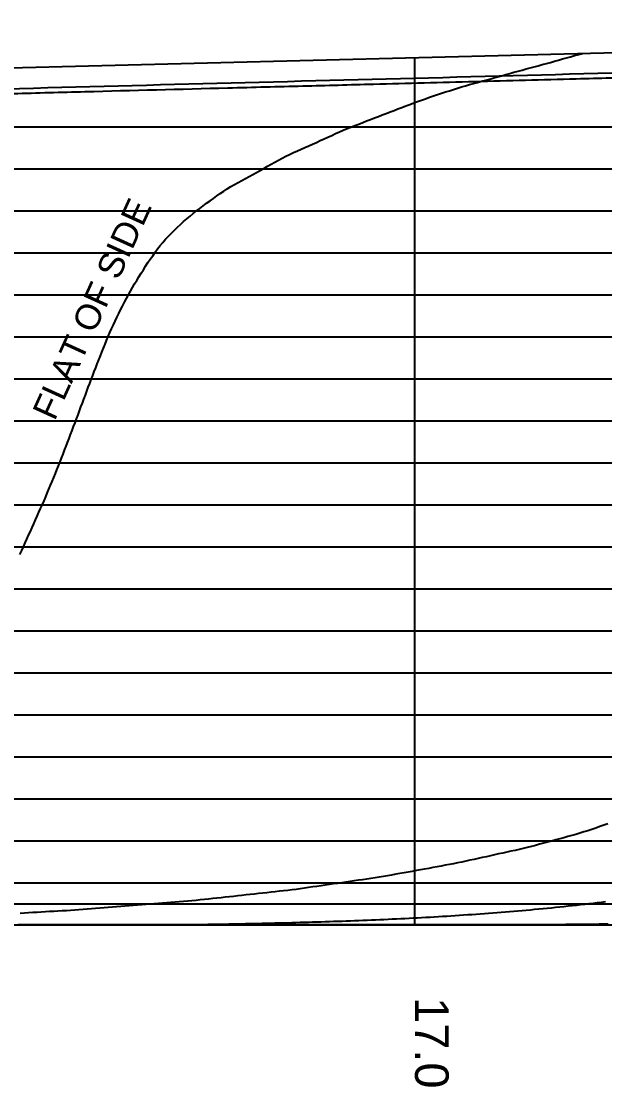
# Model space of a CAD drawing. Header units: millimetres. Extents: x 219888 to 472088, y 91183 to 209983.
# Drawn here: x 413479 to 427383, y 149890 to 175258 of the extents above; entities that cross this region are included whole.
import ezdxf

# ---------------------------------------------------------------- set-up
doc = ezdxf.new("R2010")
doc.units = ezdxf.units.MM
for name, color, linetype in [('Buttocks', 7, 'Continuous'), ('图纸', 7, 'Continuous'), ('网格线和标注', 7, 'Continuous')]:
    doc.layers.add(name, color=color, linetype=linetype)
doc.styles.get("Standard").update_dxf_attribs({"font": 'arial.ttf', "height": 600})

msp = doc.modelspace()

# ---------------------------------------------------------------- linework, layer by layer
at = {"layer": 'Buttocks', "color": 135}
for points in [[(413446.464, 162564.884), (413488.264, 162655.584), (413530.074, 162746.514), (413571.724, 162837.364), (413613.274, 162928.224), (413654.704, 163019.164), (413696.074, 163110.304), (413737.304, 163201.484), (413778.454, 163292.904), (413819.304, 163384.124), (413859.904, 163475.274), (413900.414, 163566.774), (413940.664, 163658.224), (413980.814, 163750.014), (414020.654, 163841.774), (414060.194, 163933.584), (414099.424, 164025.394), (414138.424, 164117.474), (414177.164, 164209.844), (414215.544, 164302.234), (414253.534, 164394.634), (414291.254, 164487.194), (414328.704, 164579.944), (414365.874, 164672.794), (414402.794, 164765.804), (414439.444, 164858.824), (414475.934, 164952.164), (414512.084, 165045.244), (414548.104, 165138.614), (414583.914, 165231.954), (414619.574, 165325.414), (414655.074, 165418.854), (414690.484, 165512.504), (414725.714, 165606.014), (414760.894, 165699.604), (414795.974, 165793.194), (414831.054, 165886.944), (414866.084, 165980.654), (414901.074, 166074.314), (414936.014, 166167.854), (414971.064, 166261.624), (415006.224, 166355.534), (415041.194, 166448.784), (415076.474, 166542.614), (415111.734, 166636.134), (415147.124, 166729.594), (415182.684, 166823.134), (415218.414, 166916.604), (415254.284, 167009.864), (415290.374, 167103.094), (415326.744, 167196.424), (415363.304, 167289.404), (415400.234, 167382.344), (415437.554, 167475.164), (415475.334, 167567.784), (415513.574, 167660.104), (415552.374, 167752.264), (415591.864, 167844.264), (415631.994, 167935.934), (415672.834, 168027.164), (415714.454, 168118.134), (415756.864, 168208.574), (415800.164, 168298.634), (415844.494, 168388.424), (415889.724, 168477.664), (415935.874, 168566.384), (415982.904, 168654.564), (416030.844, 168742.394), (416079.634, 168829.704), (416129.204, 168916.524), (416179.624, 169002.964), (416230.764, 169088.864), (416282.724, 169174.344), (416335.444, 169259.354), (416388.854, 169343.754), (416443.044, 169427.734), (416498.134, 169511.424), (416553.924, 169594.364), (416610.744, 169676.564), (416669.014, 169757.924), (416728.874, 169838.094), (416790.494, 169916.904), (416853.934, 169994.144), (416919.304, 170069.784), (416986.624, 170143.814), (417055.674, 170216.064), (417126.524, 170286.764), (417198.754, 170355.684), (417272.624, 170423.284), (417347.624, 170489.274), (417423.744, 170553.974), (417500.954, 170617.674), (417578.914, 170680.434), (417657.434, 170742.314), (417736.474, 170803.434), (417816.064, 170863.964), (417896.194, 170923.974), (417976.644, 170983.344), (418057.554, 171042.224), (418138.694, 171100.444), (418220.464, 171158.274), (418302.774, 171215.514), (418385.584, 171271.804), (418470.514, 171325.514), (418559.814, 171369.744), (418647.334, 171417.064), (418735.194, 171465.214), (418822.524, 171513.404), (418909.964, 171561.884), (418997.354, 171610.474), (419084.694, 171659.184), (419171.734, 171707.824), (419259.124, 171756.744), (419346.434, 171805.724), (419433.654, 171854.724), (419521.024, 171903.914), (419607.864, 171952.924), (419695.274, 172002.474), (419783.764, 172049.124), (419874.764, 172089.334), (419966.074, 172129.854), (420057.554, 172170.534), (420148.784, 172211.184), (420240.134, 172251.964), (420331.304, 172292.734), (420422.614, 172333.644), (420513.914, 172374.644), (420605.174, 172415.754), (420696.424, 172457.004), (420787.414, 172498.364), (420878.324, 172540.044), (420969.214, 172582.554), (421058.434, 172627.634), (421150.814, 172665.644), (421243.484, 172702.584), (421336.424, 172739.194), (421429.544, 172775.634), (421522.794, 172811.944), (421615.844, 172848.064), (421709.224, 172884.214), (421802.374, 172920.214), (421895.734, 172956.224), (421989.144, 172992.224), (422082.534, 173028.174), (422175.854, 173064.074), (422269.404, 173100.034), (422362.724, 173135.844), (422456.014, 173171.544), (422549.734, 173207.254), (422643.124, 173242.614), (422736.854, 173277.814), (422830.774, 173312.684), (422924.544, 173347.054), (423018.454, 173381.004), (423112.754, 173414.624), (423207.114, 173447.754), (423301.644, 173480.434), (423396.234, 173512.594), (423491.194, 173544.294), (423586.204, 173575.404), (423681.604, 173605.964), (423776.824, 173635.814), (423872.474, 173665.174), (423968.364, 173694.004), (424064.264, 173722.274), (424160.444, 173750.074), (424256.524, 173777.354), (424353.034, 173804.304), (424449.264, 173830.864), (424545.744, 173857.324), (424642.024, 173883.664), (424738.294, 173910.034), (424834.884, 173936.554), (424931.374, 173963.104), (425027.594, 173989.614), (425124.154, 174016.234), (425220.664, 174042.854), (425317.214, 174069.464), (425413.644, 174096.004), (425510.664, 174122.114), (425606.734, 174148.084), (425702.814, 174174.254), (425799.404, 174200.634), (425895.934, 174227.064), (425992.384, 174253.534), (426088.784, 174280.064), (426185.224, 174306.704), (426281.854, 174333.614), (426377.754, 174361.864), (426473.814, 174388.694), (426570.144, 174415.174), (426666.534, 174441.574), (426762.994, 174467.974), (426859.374, 174494.354), (426871.251, 174497.611)], [(427456.524, 156148.284), (427362.364, 156114.704), (427268.014, 156081.644), (427173.334, 156049.074), (427078.744, 156017.174), (426983.804, 155985.844), (426888.624, 155955.314), (426793.024, 155926.034), (426696.814, 155898.254), (426600.564, 155871.254), (426504.004, 155844.434), (426407.574, 155817.814), (426311.124, 155791.324), (426214.654, 155764.954), (426118.264, 155738.744), (426021.734, 155712.634), (425925.054, 155686.664), (425828.564, 155661.014), (425731.864, 155635.644), (425635.054, 155610.684), (425538.144, 155586.284), (425441.054, 155562.534), (425343.544, 155539.484), (425246.054, 155517.164), (425148.314, 155495.264), (425050.764, 155473.644), (424952.964, 155452.094), (424855.284, 155430.634), (424757.534, 155409.214), (424659.904, 155387.864), (424562.174, 155366.524), (424464.484, 155345.214), (424366.744, 155323.914), (424269.194, 155302.684), (424171.594, 155281.484), (424073.754, 155260.294), (423976.004, 155239.484), (423878.004, 155219.324), (423779.964, 155199.774), (423681.624, 155180.564), (423583.404, 155161.664), (423485.144, 155143.004), (423386.884, 155124.544), (423288.554, 155106.254), (423190.084, 155088.104), (423091.714, 155070.104), (422993.294, 155052.224), (422894.924, 155034.454), (422796.454, 155016.754), (422697.994, 154999.134), (422599.574, 154981.574), (422501.104, 154964.064), (422402.584, 154946.604), (422304.214, 154929.214), (422205.764, 154911.854), (422107.434, 154894.574), (422009.194, 154877.384), (421910.504, 154861.194), (421811.224, 154846.624), (421712.104, 154832.234), (421613.034, 154817.874), (421514.074, 154803.554), (421415.124, 154789.244), (421316.114, 154774.934), (421217.144, 154760.624), (421118.174, 154746.324), (421019.204, 154732.034), (420920.234, 154717.734), (420821.234, 154703.424), (420722.224, 154689.124), (420623.284, 154674.814), (420524.364, 154660.514), (420425.314, 154646.184), (420326.364, 154631.854), (420227.264, 154617.484), (420127.984, 154603.044), (420028.974, 154588.614), (419930.784, 154575.454), (419831.244, 154563.994), (419731.574, 154552.904), (419632.154, 154541.924), (419532.814, 154531.004), (419433.364, 154520.094), (419333.994, 154509.214), (419234.534, 154498.344), (419135.174, 154487.494), (419035.654, 154476.634), (418936.254, 154465.794), (418836.864, 154454.954), (418737.394, 154444.114), (418638.024, 154433.294), (418538.634, 154422.474), (418439.154, 154411.634), (418339.684, 154400.804), (418240.334, 154389.994), (418140.864, 154379.164), (418041.424, 154368.334), (417942.074, 154357.504), (417842.694, 154346.664), (417743.054, 154335.784), (417643.394, 154324.874), (417544.794, 154314.654), (417445.014, 154305.794), (417345.104, 154297.484), (417245.414, 154289.294), (417145.774, 154281.164), (417046.074, 154273.064), (416946.314, 154264.984), (416846.694, 154256.944), (416746.974, 154248.914), (416647.344, 154240.904), (416547.644, 154232.914), (416447.994, 154224.934), (416348.204, 154216.974), (416248.594, 154209.034), (416148.874, 154201.114), (416049.174, 154193.204), (415949.484, 154185.314), (415849.774, 154177.454), (415750.104, 154169.614), (415650.374, 154161.784), (415550.714, 154154.004), (415450.924, 154146.234), (415351.284, 154138.514), (415251.554, 154130.834), (415151.834, 154123.204), (415052.084, 154115.634), (414952.344, 154108.154), (414852.564, 154100.804), (414752.664, 154093.644), (414652.854, 154086.854), (414552.884, 154080.684), (414453.044, 154075.244), (414353.234, 154069.964), (414253.584, 154064.394), (414153.684, 154058.614), (414053.934, 154052.744), (413954.204, 154046.854), (413854.394, 154040.944), (413754.544, 154035.044), (413654.684, 154029.164), (413554.894, 154023.324), (413455.024, 154017.524)], [(413422.294, 153744.774), (413522.214, 153744.774), (413622.264, 153744.774), (413722.204, 153744.774), (413822.264, 153744.774), (413922.234, 153744.774), (414022.274, 153744.774), (414122.324, 153744.774), (414222.314, 153744.774), (414322.414, 153744.774), (414422.384, 153744.774), (414522.364, 153744.774), (414622.434, 153744.774), (414722.374, 153744.774), (414822.444, 153744.774), (414922.374, 153744.774), (415022.474, 153744.774), (415122.414, 153744.774), (415222.524, 153744.774), (415322.334, 153744.774), (415422.424, 153744.774), (415522.534, 153744.774), (415622.384, 153744.774), (415722.494, 153744.774), (415822.414, 153744.774), (415922.314, 153744.774), (416022.484, 153744.774), (416122.434, 153744.774), (416222.404, 153744.774), (416322.524, 153744.774), (416422.454, 153744.774), (416522.504, 153744.774), (416622.444, 153744.774), (416722.544, 153744.774), (416822.584, 153744.774), (416922.584, 153744.774), (417022.514, 153744.774), (417122.564, 153744.774), (417222.484, 153744.774), (417304.334, 153744.774), (417323.324, 153745.134), (417422.904, 153746.964), (417522.764, 153748.774), (417622.604, 153750.584), (417722.594, 153752.404), (417822.554, 153754.224), (417922.494, 153756.064), (418022.534, 153757.904), (418122.414, 153759.754), (418222.394, 153761.624), (418322.504, 153763.504), (418422.434, 153765.404), (418522.344, 153767.324), (418622.464, 153769.264), (418722.394, 153771.234), (418822.394, 153773.244), (418922.514, 153775.274), (419022.414, 153777.324), (419122.634, 153779.404), (419222.544, 153781.514), (419322.564, 153783.644), (419422.554, 153785.784), (419522.624, 153787.954), (419622.704, 153790.124), (419722.654, 153792.374), (419822.564, 153794.824), (419922.524, 153797.574), (420022.364, 153800.514), (420122.414, 153803.534), (420222.334, 153806.544), (420322.104, 153809.514), (420422.164, 153812.474), (420522.094, 153815.424), (420622.064, 153818.394), (420722.044, 153821.394), (420821.894, 153824.434), (420921.914, 153827.554), (421021.864, 153830.774), (421121.974, 153834.154), (421222.024, 153837.704), (421321.814, 153841.434), (421421.584, 153845.324), (421521.634, 153849.334), (421621.654, 153853.424), (421721.354, 153857.564), (421821.264, 153861.764), (421921.134, 153866.034), (422021.084, 153870.364), (422120.994, 153874.764), (422220.954, 153879.234), (422320.814, 153883.784), (422420.714, 153888.424), (422520.654, 153893.174), (422620.554, 153898.024), (422720.434, 153903.004), (422820.324, 153908.114), (422920.174, 153913.344), (423020.014, 153918.724), (423119.804, 153924.234), (423219.704, 153929.894), (423319.564, 153935.684), (423419.334, 153941.594), (423519.224, 153947.624), (423619.094, 153953.774), (423718.864, 153960.034), (423818.674, 153966.404), (423918.484, 153972.884), (424018.334, 153979.484), (424118.084, 153986.194), (424217.894, 153993.054), (424317.684, 154000.044), (424417.394, 154007.184), (424517.114, 154014.484), (424616.814, 154021.934), (424716.564, 154029.554), (424816.264, 154037.334), (424915.964, 154045.264), (425015.634, 154053.344), (425115.294, 154061.574), (425214.904, 154069.944), (425314.614, 154078.474), (425414.114, 154087.124), (425513.774, 154095.934), (425613.384, 154104.864), (425712.964, 154113.944), (425812.664, 154123.174), (425912.284, 154132.544), (426011.894, 154142.074), (426111.274, 154151.764), (426210.874, 154161.654), (426310.404, 154171.774), (426409.954, 154182.164), (426509.364, 154192.824), (426608.574, 154203.774), (426708.244, 154215.034), (426807.334, 154226.454), (426906.704, 154238.094), (427005.904, 154249.844), (427105.184, 154261.734), (427204.494, 154273.724), (427303.854, 154285.824), (427402.984, 154298.014)], [(427411.064, 153744.774), (427311.014, 153744.774), (427210.944, 153744.774), (427110.864, 153744.774), (427010.824, 153744.774), (426910.744, 153744.774), (426810.694, 153744.774), (426710.644, 153744.774), (426610.574, 153744.774), (426510.534, 153744.774), (426410.454, 153744.774), (426310.374, 153744.774), (426210.354, 153744.774), (426110.274, 153744.774), (426010.264, 153744.774), (425910.214, 153744.774), (425810.104, 153744.774), (425710.074, 153744.774), (425609.954, 153744.774), (425509.954, 153744.774), (425409.864, 153744.774), (425309.774, 153744.774), (425209.694, 153744.774), (425109.674, 153744.774), (425009.574, 153744.774), (424909.554, 153744.774), (424809.504, 153744.774), (424709.434, 153744.774), (424609.374, 153744.774), (424509.284, 153744.774), (424409.234, 153744.774), (424309.234, 153744.774), (424209.164, 153744.774), (424109.064, 153744.774), (424009.044, 153744.774), (423908.974, 153744.774), (423808.904, 153744.774), (423708.874, 153744.774), (423608.794, 153744.774), (423508.694, 153744.774), (423408.674, 153744.774), (423308.634, 153744.774), (423208.564, 153744.774), (423108.484, 153744.774), (423008.414, 153744.774), (422908.324, 153744.774), (422808.294, 153744.774), (422708.274, 153744.774), (422608.194, 153744.774), (422508.094, 153744.774), (422408.064, 153744.774), (422308.054, 153744.774), (422207.944, 153744.774), (422107.934, 153744.774), (422007.794, 153744.774), (421907.744, 153744.774), (421807.684, 153744.774), (421707.654, 153744.774), (421607.584, 153744.774), (421507.544, 153744.774), (421407.454, 153744.774), (421307.384, 153744.774), (421207.344, 153744.774), (421107.284, 153744.774), (421007.244, 153744.774), (420907.144, 153744.774), (420807.044, 153744.774), (420707.024, 153744.774), (420606.994, 153744.774), (420506.934, 153744.774), (420406.914, 153744.774), (420306.804, 153744.774), (420206.754, 153744.774), (420106.684, 153744.774), (420006.614, 153744.774), (419906.584, 153744.774), (419806.464, 153744.774), (419706.524, 153744.774), (419606.394, 153744.774), (419506.314, 153744.774), (419406.264, 153744.774), (419306.234, 153744.774), (419206.144, 153744.774), (419106.124, 153744.774), (419006.024, 153744.774), (418906.014, 153744.774), (418805.874, 153744.774), (418705.854, 153744.774), (418605.814, 153744.774), (418505.734, 153744.774), (418405.684, 153744.774), (418305.614, 153744.774), (418205.544, 153744.774), (418105.514, 153744.774), (418005.414, 153744.774), (417905.374, 153744.774), (417805.334, 153744.774), (417705.274, 153744.774), (417605.184, 153744.774), (417505.154, 153744.774), (417405.074, 153744.774), (417305.034, 153744.774), (417204.994, 153744.774), (417104.914, 153744.774), (417004.844, 153744.774), (416904.794, 153744.774), (416804.754, 153744.774), (416704.694, 153744.774), (416604.674, 153744.774), (416504.574, 153744.774), (416404.494, 153744.774), (416304.464, 153744.774), (416204.374, 153744.774), (416104.334, 153744.774), (416004.254, 153744.774), (415904.204, 153744.774), (415804.104, 153744.774), (415704.114, 153744.774), (415604.014, 153744.774), (415503.934, 153744.774), (415403.894, 153744.774), (415303.844, 153744.774), (415203.714, 153744.774), (415103.724, 153744.774), (415003.684, 153744.774), (414903.594, 153744.774), (414803.534, 153744.774), (414703.474, 153744.774), (414603.434, 153744.774), (414503.364, 153744.774), (414403.334, 153744.774), (414303.214, 153744.774), (414203.214, 153744.774), (414103.124, 153744.774), (414003.104, 153744.774), (413902.994, 153744.774), (413802.944, 153744.774), (413702.874, 153744.774), (413602.804, 153744.774), (413502.744, 153744.774), (413402.674, 153744.774)], [(427418.604, 153744.774), (427318.564, 153744.774), (427218.544, 153744.774), (427118.544, 153744.774), (427018.584, 153744.774), (426918.554, 153744.774), (426818.594, 153744.774), (426718.514, 153744.774), (426618.524, 153744.774), (426518.484, 153744.774), (426418.494, 153744.774), (426318.444, 153744.774), (426218.444, 153744.774), (426118.404, 153744.774), (426018.424, 153744.774), (425918.344, 153744.774), (425818.334, 153744.774), (425718.314, 153744.774), (425618.294, 153744.774), (425518.264, 153744.774), (425418.314, 153744.774), (425318.264, 153744.774), (425218.244, 153744.774), (425118.234, 153744.774), (425018.224, 153744.774), (424918.194, 153744.774), (424818.184, 153744.774), (424718.134, 153744.774), (424618.144, 153744.774), (424518.104, 153744.774), (424418.104, 153744.774), (424318.124, 153744.774), (424218.134, 153744.774), (424118.114, 153744.774), (424018.074, 153744.774), (423918.044, 153744.774), (423818.014, 153744.774), (423718.024, 153744.774), (423618.004, 153744.774), (423517.954, 153744.774), (423417.914, 153744.774), (423317.914, 153744.774), (423217.954, 153744.774), (423117.934, 153744.774), (423017.864, 153744.774), (422917.844, 153744.774), (422817.864, 153744.774), (422717.874, 153744.774), (422617.824, 153744.774), (422517.784, 153744.774), (422417.824, 153744.774), (422317.764, 153744.774), (422217.764, 153744.774), (422117.744, 153744.774), (422017.714, 153744.774), (421917.684, 153744.774), (421817.714, 153744.774), (421717.704, 153744.774), (421617.674, 153744.774), (421517.714, 153744.774), (421417.674, 153744.774), (421317.624, 153744.774), (421217.604, 153744.774), (421117.644, 153744.774), (421017.584, 153744.774), (420917.564, 153744.774), (420817.534, 153744.774), (420717.554, 153744.774), (420617.504, 153744.774), (420517.464, 153744.774), (420417.444, 153744.774), (420317.474, 153744.774), (420217.474, 153744.774), (420117.454, 153744.774), (420017.424, 153744.774), (419917.414, 153744.774), (419817.394, 153744.774), (419717.344, 153744.774), (419617.304, 153744.774), (419517.364, 153744.774), (419417.274, 153744.774), (419317.314, 153744.774), (419217.314, 153744.774), (419117.254, 153744.774), (419017.254, 153744.774), (418917.274, 153744.774), (418817.274, 153744.774), (418717.234, 153744.774), (418617.184, 153744.774), (418517.164, 153744.774), (418417.154, 153744.774), (418317.144, 153744.774), (418217.144, 153744.774), (418117.184, 153744.774), (418017.114, 153744.774), (417917.064, 153744.774), (417817.084, 153744.774), (417717.064, 153744.774), (417617.034, 153744.774), (417517.034, 153744.774), (417416.984, 153744.774), (417316.984, 153744.774), (417216.924, 153744.774), (417116.984, 153744.774), (417016.974, 153744.774), (416916.894, 153744.774), (416816.874, 153744.774), (416716.894, 153744.774), (416616.874, 153744.774), (416516.874, 153744.774), (416416.804, 153744.774), (416316.824, 153744.774), (416216.794, 153744.774), (416116.784, 153744.774), (416016.784, 153744.774), (415916.754, 153744.774), (415816.764, 153744.774), (415716.714, 153744.774), (415616.744, 153744.774), (415516.674, 153744.774), (415416.684, 153744.774), (415316.664, 153744.774), (415216.684, 153744.774), (415116.664, 153744.774), (415016.624, 153744.774), (414916.664, 153744.774), (414816.614, 153744.774), (414716.544, 153744.774), (414616.544, 153744.774), (414516.554, 153744.774), (414416.544, 153744.774), (414316.524, 153744.774), (414216.504, 153744.774), (414116.494, 153744.774), (414016.524, 153744.774), (413916.434, 153744.774), (413816.414, 153744.774), (413716.444, 153744.774), (413616.424, 153744.774), (413516.414, 153744.774), (413416.394, 153744.774)], [(427445.074, 153744.774), (427345.084, 153744.774), (427245.054, 153744.774), (427145.034, 153744.774), (427045.004, 153744.774), (426944.984, 153744.774), (426844.904, 153744.774), (426744.924, 153744.774), (426644.934, 153744.774), (426544.854, 153744.774), (426444.884, 153744.774), (426344.874, 153744.774), (426244.864, 153744.774), (426144.844, 153744.774), (426044.854, 153744.774), (425944.784, 153744.774), (425844.764, 153744.774), (425744.854, 153744.774), (425644.774, 153744.774), (425544.734, 153744.774), (425444.754, 153744.774), (425344.724, 153744.774), (425244.674, 153744.774), (425144.664, 153744.774), (425044.654, 153744.774), (424944.654, 153744.774), (424844.634, 153744.774), (424744.624, 153744.774), (424644.554, 153744.774), (424544.554, 153744.774), (424444.494, 153744.774), (424344.534, 153744.774), (424244.534, 153744.774), (424144.434, 153744.774), (424044.454, 153744.774), (423944.424, 153744.774), (423844.384, 153744.774), (423744.424, 153744.774), (423644.384, 153744.774), (423544.394, 153744.774), (423444.364, 153744.774), (423344.384, 153744.774), (423244.314, 153744.774), (423144.294, 153744.774), (423044.304, 153744.774), (422944.244, 153744.774), (422844.264, 153744.774), (422744.244, 153744.774), (422644.254, 153744.774), (422544.264, 153744.774), (422444.204, 153744.774), (422344.124, 153744.774), (422244.134, 153744.774), (422144.114, 153744.774), (422044.104, 153744.774), (421944.134, 153744.774), (421844.114, 153744.774), (421744.094, 153744.774), (421644.114, 153744.774), (421544.104, 153744.774), (421444.024, 153744.774), (421344.004, 153744.774), (421243.994, 153744.774), (421143.974, 153744.774), (421043.984, 153744.774), (420943.994, 153744.774), (420843.974, 153744.774), (420743.874, 153744.774), (420643.884, 153744.774), (420543.894, 153744.774), (420443.854, 153744.774), (420343.894, 153744.774), (420243.804, 153744.774), (420143.854, 153744.774), (420043.814, 153744.774), (419943.854, 153744.774), (419843.774, 153744.774), (419743.774, 153744.774), (419643.674, 153744.774), (419543.714, 153744.774), (419443.674, 153744.774), (419343.664, 153744.774), (419243.644, 153744.774), (419143.644, 153744.774), (419043.654, 153744.774), (418943.564, 153744.774), (418843.594, 153744.774), (418743.644, 153744.774), (418643.564, 153744.774), (418543.574, 153744.774), (418443.564, 153744.774), (418343.504, 153744.774), (418243.434, 153744.774), (418143.444, 153744.774), (418043.344, 153744.774), (417943.324, 153744.774), (417843.364, 153744.774), (417743.204, 153744.774), (417643.224, 153744.774), (417543.114, 153744.774), (417442.834, 153744.774), (417343.954, 153744.774), (417243.584, 153744.774), (417143.414, 153744.774), (417043.374, 153744.774), (416943.304, 153744.774), (416843.214, 153744.774), (416743.224, 153744.774), (416643.214, 153744.774), (416543.174, 153744.774), (416443.214, 153744.774), (416343.164, 153744.774), (416243.144, 153744.774), (416143.154, 153744.774), (416043.164, 153744.774), (415943.094, 153744.774), (415843.054, 153744.774), (415743.054, 153744.774), (415643.094, 153744.774), (415543.054, 153744.774), (415443.014, 153744.774), (415342.994, 153744.774), (415243.004, 153744.774), (415142.984, 153744.774), (415042.944, 153744.774), (414942.944, 153744.774), (414842.904, 153744.774), (414742.904, 153744.774), (414642.904, 153744.774), (414542.874, 153744.774), (414442.824, 153744.774), (414342.814, 153744.774), (414242.794, 153744.774), (414142.814, 153744.774), (414042.764, 153744.774), (413942.804, 153744.774), (413842.704, 153744.774), (413742.704, 153744.774), (413642.724, 153744.774), (413542.654, 153744.774), (413442.634, 153744.774)], [(427448.924, 153744.774), (427348.854, 153744.774), (427248.854, 153744.774), (427148.784, 153744.774), (427048.794, 153744.774), (426948.784, 153744.774), (426848.754, 153744.774), (426748.724, 153744.774), (426648.614, 153744.774), (426548.574, 153744.774), (426448.524, 153744.774), (426348.474, 153744.774), (426248.464, 153744.774), (426148.414, 153744.774), (426048.364, 153744.774), (425948.354, 153744.774), (425848.274, 153744.774), (425748.314, 153744.774), (425648.314, 153744.774), (425548.214, 153744.774), (425448.144, 153744.774), (425348.154, 153744.774), (425248.164, 153744.774), (425148.144, 153744.774), (425048.074, 153744.774), (424947.994, 153744.774), (424848.004, 153744.774), (424747.924, 153744.774), (424647.924, 153744.774), (424547.874, 153744.774), (424447.854, 153744.774), (424347.834, 153744.774), (424247.824, 153744.774), (424147.804, 153744.774), (424047.784, 153744.774), (423947.784, 153744.774), (423847.924, 153744.774), (423747.994, 153744.774), (423647.914, 153744.774), (423547.814, 153744.774), (423447.814, 153744.774), (423347.594, 153744.774), (423247.534, 153744.774), (423147.504, 153744.774), (423047.424, 153744.774), (422947.334, 153744.774), (422847.304, 153744.774), (422747.294, 153744.774), (422647.244, 153744.774), (422547.204, 153744.774), (422447.154, 153744.774), (422347.174, 153744.774), (422247.114, 153744.774), (422147.054, 153744.774), (422047.054, 153744.774), (421947.014, 153744.774), (421846.964, 153744.774), (421746.884, 153744.774), (421646.904, 153744.774), (421546.854, 153744.774), (421446.814, 153744.774), (421346.814, 153744.774), (421246.774, 153744.774), (421146.694, 153744.774), (421046.704, 153744.774), (420946.634, 153744.774), (420846.594, 153744.774), (420746.564, 153744.774), (420646.544, 153744.774), (420546.514, 153744.774), (420446.494, 153744.774), (420346.464, 153744.774), (420246.344, 153744.774), (420146.324, 153744.774), (420046.334, 153744.774), (419946.284, 153744.774), (419846.294, 153744.774), (419746.224, 153744.774), (419646.194, 153744.774), (419546.164, 153744.774), (419446.114, 153744.774), (419346.094, 153744.774), (419246.084, 153744.774), (419146.034, 153744.774), (419045.984, 153744.774), (418945.964, 153744.774), (418845.914, 153744.774), (418745.844, 153744.774), (418645.854, 153744.774), (418545.814, 153744.774), (418445.754, 153744.774), (418345.694, 153744.774), (418245.694, 153744.774), (418145.644, 153744.774), (418045.654, 153744.774), (417945.584, 153744.774), (417845.544, 153744.774), (417745.524, 153744.774), (417645.504, 153744.774), (417545.434, 153744.774), (417445.394, 153744.774), (417345.364, 153744.774), (417245.344, 153744.774), (417145.324, 153744.774), (417045.284, 153744.774), (416945.234, 153744.774), (416845.214, 153744.774), (416745.174, 153744.774), (416645.104, 153744.774), (416545.084, 153744.774), (416445.074, 153744.774), (416345.014, 153744.774), (416244.964, 153744.774), (416144.924, 153744.774), (416044.874, 153744.774), (415944.884, 153744.774), (415844.854, 153744.774), (415744.824, 153744.774), (415644.814, 153744.774), (415544.744, 153744.774), (415444.754, 153744.774), (415344.634, 153744.774), (415244.704, 153744.774), (415144.614, 153744.774), (415044.594, 153744.774), (414944.534, 153744.774), (414844.494, 153744.774), (414744.474, 153744.774), (414644.454, 153744.774), (414544.414, 153744.774), (414444.394, 153744.774), (414344.324, 153744.774), (414244.304, 153744.774), (414144.264, 153744.774), (414044.214, 153744.774), (413944.174, 153744.774), (413844.154, 153744.774), (413744.154, 153744.774), (413644.114, 153744.774), (413544.124, 153744.774), (413443.994, 153744.774)], [(427453.254, 153759.894), (427353.224, 153758.314), (427253.294, 153756.974), (427153.114, 153755.814), (427053.144, 153754.794), (426953.344, 153753.834), (426853.374, 153752.724), (426753.264, 153751.294), (426653.024, 153750.194), (426553.034, 153749.314), (426452.804, 153748.524), (426352.734, 153747.784), (426252.714, 153747.064), (426152.554, 153746.374), (426052.544, 153745.694), (425952.414, 153745.024), (425914.774, 153744.774), (425852.654, 153744.774), (425752.694, 153744.774), (425652.624, 153744.774), (425552.544, 153744.774), (425452.204, 153744.774), (425352.164, 153744.774), (425252.114, 153744.774), (425152.064, 153744.774), (425051.964, 153744.774), (424951.914, 153744.774), (424851.844, 153744.774), (424751.794, 153744.774), (424651.724, 153744.774), (424551.764, 153744.774), (424451.704, 153744.774), (424351.664, 153744.774), (424251.564, 153744.774), (424151.544, 153744.774), (424051.474, 153744.774), (423951.424, 153744.774), (423851.404, 153744.774), (423751.324, 153744.774), (423651.224, 153744.774), (423551.234, 153744.774), (423451.104, 153744.774), (423351.114, 153744.774), (423251.044, 153744.774), (423150.964, 153744.774), (423051.004, 153744.774), (422950.934, 153744.774), (422850.824, 153744.774), (422750.754, 153744.774), (422650.784, 153744.774), (422550.634, 153744.774), (422450.644, 153744.774), (422350.534, 153744.774), (422250.624, 153744.774), (422150.414, 153744.774), (422050.454, 153744.774), (421950.414, 153744.774), (421850.324, 153744.774), (421750.234, 153744.774), (421650.244, 153744.774), (421550.164, 153744.774), (421450.144, 153744.774), (421350.124, 153744.774), (421250.044, 153744.774), (421150.024, 153744.774), (421049.924, 153744.774), (420949.904, 153744.774), (420849.844, 153744.774), (420749.764, 153744.774), (420649.734, 153744.774), (420549.674, 153744.774), (420449.614, 153744.774), (420349.584, 153744.774), (420249.504, 153744.774), (420149.484, 153744.774), (420049.404, 153744.774), (419949.384, 153744.774), (419849.254, 153744.774), (419749.244, 153744.774), (419649.194, 153744.774), (419549.174, 153744.774), (419449.104, 153744.774), (419349.024, 153744.774), (419248.954, 153744.774), (419148.904, 153744.774), (419048.864, 153744.774), (418948.814, 153744.774), (418848.784, 153744.774), (418748.664, 153744.774), (418648.674, 153744.774), (418548.674, 153744.774), (418448.554, 153744.774), (418348.524, 153744.774), (418248.464, 153744.774), (418148.374, 153744.774), (418048.364, 153744.774), (417948.314, 153744.774), (417848.274, 153744.774), (417748.164, 153744.774), (417648.174, 153744.774), (417548.124, 153744.774), (417448.074, 153744.774), (417348.044, 153744.774), (417247.954, 153744.774), (417147.854, 153744.774), (417047.834, 153744.774), (416947.824, 153744.774), (416847.754, 153744.774), (416747.694, 153744.774), (416647.624, 153744.774), (416547.574, 153744.774), (416447.564, 153744.774), (416347.494, 153744.774), (416247.434, 153744.774), (416147.394, 153744.774), (416047.344, 153744.774), (415947.334, 153744.774), (415847.164, 153744.774), (415747.174, 153744.774), (415647.124, 153744.774), (415547.034, 153744.774), (415446.984, 153744.774), (415346.984, 153744.774), (415246.944, 153744.774), (415146.834, 153744.774), (415046.874, 153744.774), (414946.814, 153744.774), (414846.784, 153744.774), (414746.694, 153744.774), (414646.634, 153744.774), (414546.594, 153744.774), (414446.554, 153744.774), (414346.474, 153744.774), (414246.344, 153744.774), (414146.374, 153744.774), (414046.324, 153744.774), (413946.284, 153744.774), (413846.244, 153744.774), (413746.164, 153744.774), (413646.124, 153744.774), (413546.064, 153744.774), (413445.994, 153744.774)], [(427480.024, 153744.774), (427379.934, 153744.774), (427279.854, 153744.774), (427179.714, 153744.774), (427079.704, 153744.774), (426979.674, 153744.774), (426879.544, 153744.774), (426779.464, 153744.774), (426679.424, 153744.774), (426579.374, 153744.774), (426479.274, 153744.774), (426379.224, 153744.774), (426279.174, 153744.774), (426179.104, 153744.774), (426079.064, 153744.774), (425979.014, 153744.774), (425878.914, 153744.774), (425778.854, 153744.774), (425678.764, 153744.774), (425578.704, 153744.774), (425478.634, 153744.774), (425378.614, 153744.774), (425278.514, 153744.774), (425178.414, 153744.774), (425078.364, 153744.774), (424978.264, 153744.774), (424878.234, 153744.774), (424778.164, 153744.774), (424678.114, 153744.774), (424578.044, 153744.774), (424477.934, 153744.774), (424377.874, 153744.774), (424277.854, 153744.774), (424177.774, 153744.774), (424077.724, 153744.774), (423977.614, 153744.774), (423877.554, 153744.774), (423777.474, 153744.774), (423677.444, 153744.774), (423577.354, 153744.774), (423477.274, 153744.774), (423377.264, 153744.774), (423277.174, 153744.774), (423177.054, 153744.774), (423077.004, 153744.774), (422976.984, 153744.774), (422876.904, 153744.774), (422776.824, 153744.774), (422676.754, 153744.774), (422576.704, 153744.774), (422476.614, 153744.774), (422376.554, 153744.774), (422276.484, 153744.774), (422176.434, 153744.774), (422076.334, 153744.774), (421976.224, 153744.774), (421876.214, 153744.774), (421776.194, 153744.774), (421676.094, 153744.774), (421575.984, 153744.774), (421475.994, 153744.774), (421375.864, 153744.774), (421275.844, 153744.774), (421175.734, 153744.774), (421075.724, 153744.774), (420975.624, 153744.774), (420875.564, 153744.774), (420775.474, 153744.774), (420675.414, 153744.774), (420575.344, 153744.774), (420475.304, 153744.774), (420375.204, 153744.774), (420275.144, 153744.774), (420175.104, 153744.774), (420074.994, 153744.774), (419974.984, 153744.774), (419874.884, 153744.774), (419774.824, 153744.774), (419674.734, 153744.774), (419574.704, 153744.774), (419474.634, 153744.774), (419374.534, 153744.774), (419274.504, 153744.774), (419174.404, 153744.774), (419074.354, 153744.774), (418974.294, 153744.774), (418874.184, 153744.774), (418774.164, 153744.774), (418674.114, 153744.774), (418574.004, 153744.774), (418473.944, 153744.774), (418373.894, 153744.774), (418273.784, 153744.774), (418173.714, 153744.774), (418073.664, 153744.774), (417973.614, 153744.774), (417873.534, 153744.774), (417773.494, 153744.774), (417673.424, 153744.774), (417573.344, 153744.774), (417473.294, 153744.774), (417373.174, 153744.774), (417273.174, 153744.774), (417173.074, 153744.774), (417072.994, 153744.774), (416972.954, 153744.774), (416872.904, 153744.774), (416772.804, 153744.774), (416672.744, 153744.774), (416572.684, 153744.774), (416472.604, 153744.774), (416372.564, 153744.774), (416272.474, 153744.774), (416172.404, 153744.774), (416072.334, 153744.774), (415972.224, 153744.774), (415872.204, 153744.774), (415772.154, 153744.774), (415672.084, 153744.774), (415572.044, 153744.774), (415471.964, 153744.774), (415371.884, 153744.774), (415271.834, 153744.774), (415171.734, 153744.774), (415071.694, 153744.774), (414971.614, 153744.774), (414871.504, 153744.774), (414771.494, 153744.774), (414671.424, 153744.774), (414571.334, 153744.774), (414471.274, 153744.774), (414371.224, 153744.774), (414271.144, 153744.774), (414171.074, 153744.774), (414071.014, 153744.774), (413970.914, 153744.774), (413870.924, 153744.774), (413770.794, 153744.774), (413670.744, 153744.774), (413570.644, 153744.774), (413470.654, 153744.774)]]:
    msp.add_lwpolyline(points, dxfattribs=at)
at = {"layer": '网格线和标注', "color": 0}
for p, q in [((396028.253, 173709.61), (456615.644, 175257.544)), ((373725.883, 154244.774), (458092.724, 154244.774))]:
    msp.add_line(p, q, dxfattribs=at)
at = {"layer": '网格线和标注'}
for p, q in [((422849.194, 174394.852), (422849.194, 153744.774)), ((373725.883, 172744.774), (458092.724, 172744.774)), ((373725.883, 171744.774), (458092.724, 171744.774)), ((373725.883, 170744.774), (458092.724, 170744.774)), ((373725.883, 169744.774), (458092.724, 169744.774)), ((373725.883, 168744.774), (458092.724, 168744.774)), ((373725.883, 167744.774), (458092.724, 167744.774)), ((373725.883, 166744.774), (458092.724, 166744.774)), ((373725.883, 165744.774), (458092.724, 165744.774)), ((373725.883, 164744.774), (458092.724, 164744.774)), ((373725.883, 163744.774), (458092.724, 163744.774)), ((373725.883, 162744.774), (458092.724, 162744.774)), ((373725.883, 161744.774), (458092.724, 161744.774)), ((373725.883, 160744.774), (458092.724, 160744.774)), ((373725.883, 159744.774), (458092.724, 159744.774)), ((373725.883, 158744.774), (458092.724, 158744.774)), ((373725.883, 157744.774), (458092.724, 157744.774)), ((373725.883, 156744.774), (458092.724, 156744.774)), ((373725.883, 155744.774), (458092.724, 155744.774)), ((373725.883, 154744.774), (458092.724, 154744.774))]:
    msp.add_line(p, q, dxfattribs=at)
at = {"layer": '网格线和标注', "color": 1}
msp.add_line((373725.883, 153744.774), (458092.724, 153744.774), dxfattribs=at)
msp.add_spline([(373725.883, 173202.774), (379815.194, 173202.774), (390573.694, 173202.774), (401332.194, 173341.774), (412090.694, 173623.774), (422849.194, 173905.774), (428228.444, 174049.774), (433607.694, 174219.774), (438986.944, 174432.774)], degree=3, dxfattribs=at)
at = {"layer": '网格线和标注', "color": 0}
msp.add_open_spline([(373725.941, 173084.774), (375281.015, 173085.545), (376836.055, 173086.315), (378737.922, 173085.598), (379084.781, 173085.4), (379722.784, 173084.883), (380013.928, 173084.585), (380596.225, 173083.881), (380887.376, 173083.479), (381760.838, 173082.184), (382343.158, 173081.202), (384090.15, 173078.402), (385254.856, 173076.728), (386891.888, 173076.522), (387364.178, 173076.714), (388781.068, 173078.308), (389725.69, 173080.732), (391614.981, 173089.718), (392559.624, 173096.259), (395393.505, 173122.073), (397282.698, 173147.535), (399853.568, 173193.594), (400535.387, 173206.901), (402081.508, 173239.569), (402945.772, 173259.617), (404674.186, 173302.216), (405538.338, 173324.765), (408130.668, 173394.545), (409858.722, 173443.909), (411870.733, 173499.678), (412154.751, 173507.508), (412722.791, 173523.065), (413006.814, 173530.794), (413858.885, 173553.85), (414426.94, 173569.046), (416131.123, 173614.229), (417267.269, 173643.813), (418999.785, 173688.599), (419596.143, 173703.956), (420751.504, 173733.685), (421310.505, 173748.058), (422272.482, 173772.841), (422675.456, 173783.236), (423481.409, 173804.088), (423884.388, 173814.548), (425093.331, 173846.145), (425899.301, 173867.498), (427249.378, 173904.27), (427793.484, 173919.362), (428881.694, 173950.283), (429425.801, 173966.116), (431058.108, 174015.22), (432146.294, 174050.096), (433449.231, 174095.98), (433664.06, 174103.682), (434093.7, 174119.361), (434308.513, 174127.332), (434952.927, 174151.597), (435382.508, 174168.238), (436671.175, 174219.152), (437530.189, 174254.416), (438590.042, 174298.236), (438790.935, 174306.555), (438991.826, 174314.875)], degree=3, knots=[0, 0, 0, 0, 4665.225260266, 4665.225260266, 5705.851154323, 5705.851154323, 6579.335441736, 6579.335441736, 7452.819729149, 7452.819729149, 9199.788303976, 9199.788303976, 12693.72545363, 12693.72545363, 14110.447758609, 14110.447758609, 16943.892368567, 16943.892368567, 19777.336978525, 19777.336978525, 25444.226198441, 25444.226198441, 27489.677346974, 27489.677346974, 30082.748562469, 30082.748562469, 32675.819777963, 32675.819777963, 37861.962208953, 37861.962208953, 38714.380203789, 38714.380203789, 39566.798198625, 39566.798198625, 41271.634188297, 41271.634188297, 44681.306167641, 44681.306167641, 46470.990073018, 46470.990073018, 48148.547013683, 48148.547013683, 49357.862097111, 49357.862097111, 50567.177180539, 50567.177180539, 52985.807347395, 52985.807347395, 54618.611992724, 54618.611992724, 56251.416638053, 56251.416638053, 59517.025928711, 59517.025928711, 60161.771768849, 60161.771768849, 60806.517608986, 60806.517608986, 62096.009289261, 62096.009289261, 64674.99264981, 64674.99264981, 65278.177396037, 65278.177396037, 65278.177396037, 65278.177396037], dxfattribs=at)

# ---------------------------------------------------------------- texts
at = {"layer": '图纸', "color": 11}
msp.add_text('FLAT OF SIDE', height=600, rotation=65.5822339, dxfattribs=at).set_placement((414272.461, 165722.292))
at = {"layer": '网格线和标注'}
msp.add_text('17.0', height=800, rotation=270, dxfattribs=at).set_placement((422862.836, 152021.253))

doc.saveas('drawing.dxf')
